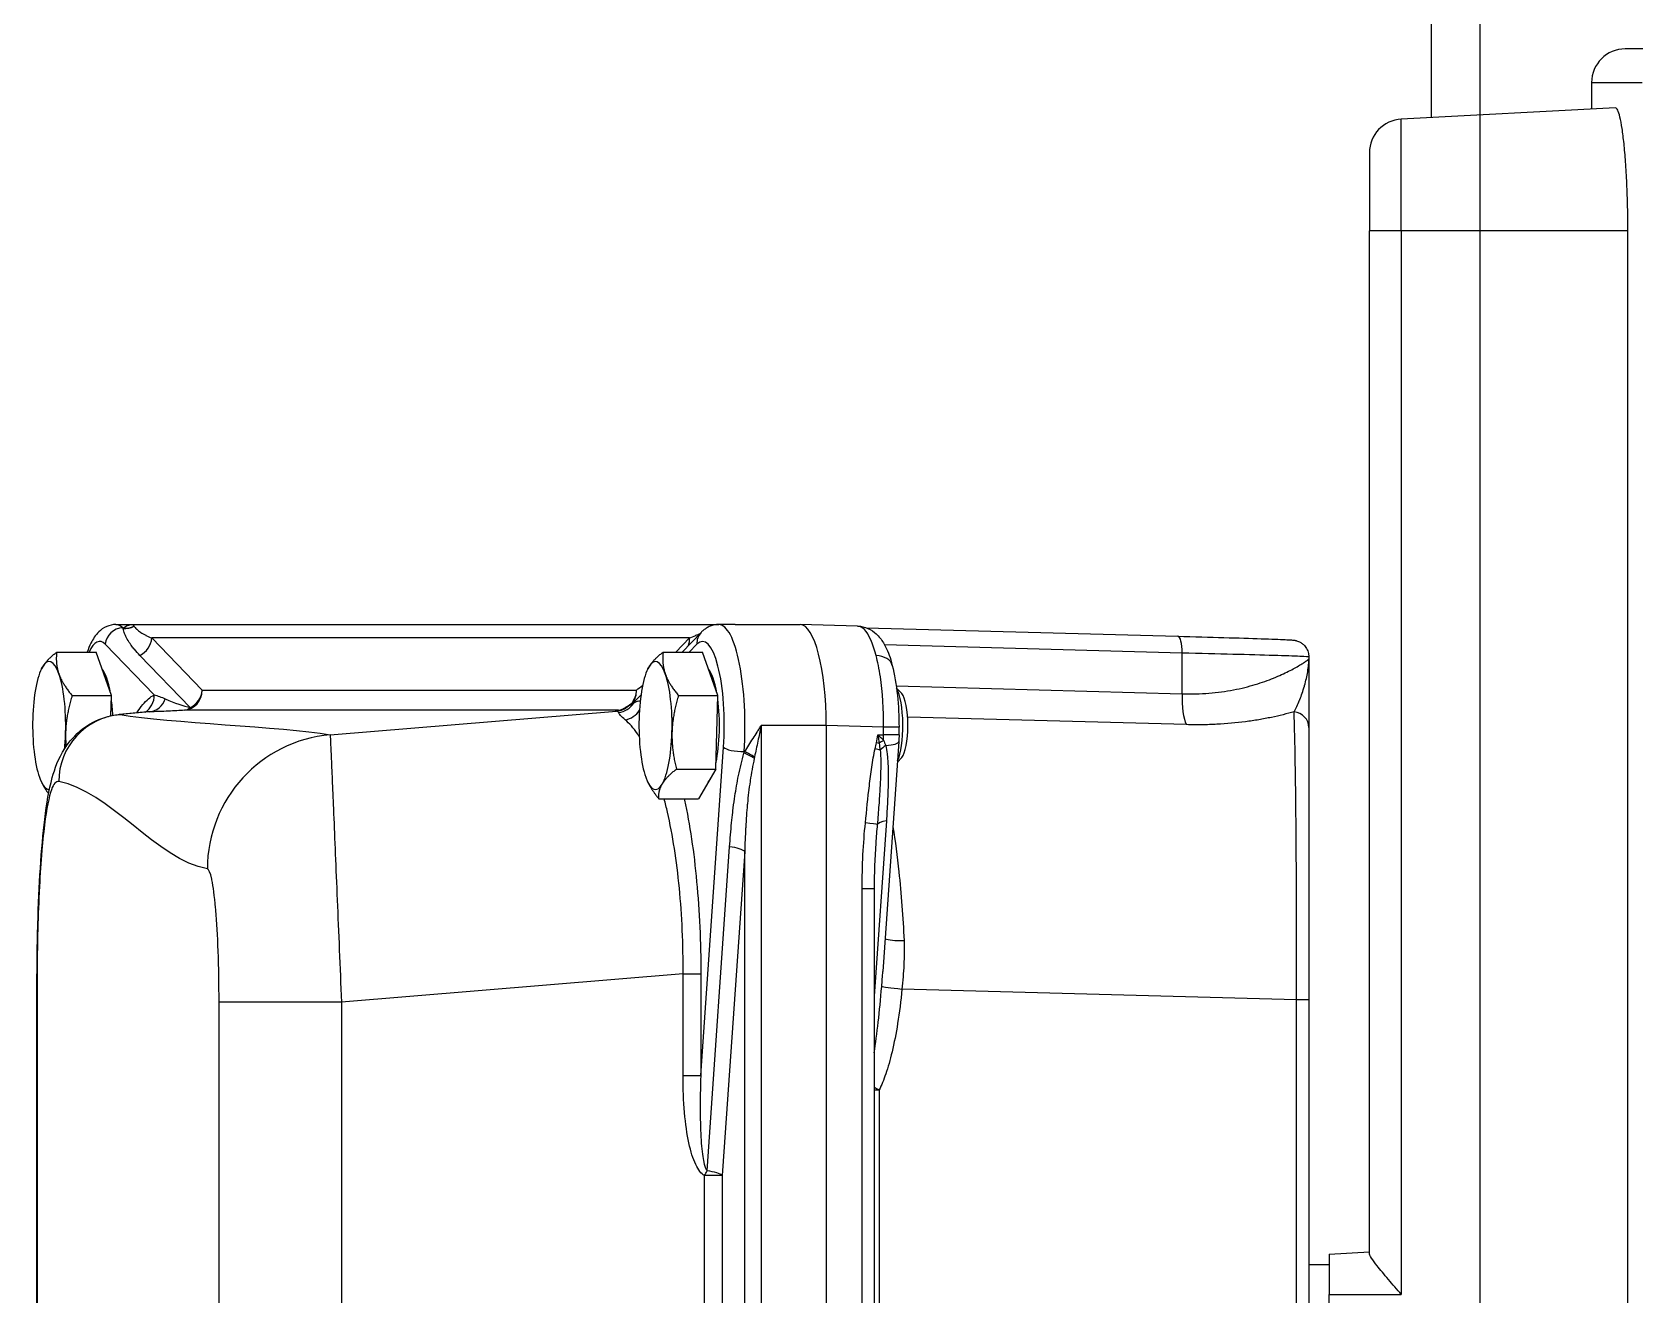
# Model space of a CAD drawing. Header units: inches. Extents: x -883 to 808, y -248 to 1051.
# Drawn here: x -285.63 to -276.26, y 917.05 to 924.44 of the extents above; entities that cross this region are included whole.
import ezdxf

# ---------------------------------------------------------------- set-up
doc = ezdxf.new("R2010")
doc.units = ezdxf.units.IN
doc.header["$MEASUREMENT"] = 0
doc.layers.get('0').update_dxf_attribs({"linetype": 'CONTINUOUS'})
doc.layers.add('EQUIPMENT - COMPRESSORS', color=41, linetype='CONTINUOUS')
doc.layers.add('STRUCTUAL', color=8, linetype='CONTINUOUS')

# ---------------------------------------------------------------- blocks, each defined once
blk = doc.blocks.new('A$Cb802d3fd')
for p, q in [((29.145, 14.3116), (29.145, 14.0184)), ((29.3418, 13.8215), (29.3418, 14.1164)), ((49.7355, 14.0336), (30.208, 14.0336)), ((30.208, 14.0336), (30.208, 12.7088)), ((29.4902, 13.9618), (29.5559, 12.7088)), ((29.3418, 13.8215), (29.4976, 13.8215)), ((29.5467, 12.8845), (13.0001, 12.8845)), ((29.5467, 12.8845), (13.0006, 12.8845)), ((29.5467, 12.8845), (13.0006, 12.8845)), ((30.208, 12.7088), (29.5559, 12.7088)), ((30.208, 12.7088), (36.4284, 12.7088)), ((30.208, 12.7088), (30.208, 12.5223)), ((36.4284, 12.2861), (36.4284, 12.7088)), ((29.7525, 12.5223), (30.208, 12.5223)), ((36.1876, 12.5223), (30.208, 12.5223)), ((36.1922, 12.2861), (36.1798, 12.5223)), ((36.1922, 12.2861), (36.4284, 12.2861)), ((36.2562, 12.2861), (36.2562, 12.1679)), ((43.5151, 12.2861), (36.4284, 12.2861)), ((32.7008, 12.1679), (32.7109, 12.1679)), ((32.7109, 12.1679), (33.1136, 12.1679)), ((33.1136, 12.1679), (34.7058, 12.1679)), ((34.7058, 12.0966), (34.6429, 9.7885)), ((34.7058, 12.1679), (45.2377, 12.1679)), ((34.7058, 12.1679), (34.7058, 12.0966)), ((45.2377, 12.0966), (34.7058, 12.0966)), ((33.0967, 11.4518), (33.0523, 9.822)), ((32.5298, 9.5792), (32.5794, 11.402)), ((32.6778, 11.4265), (32.6304, 9.6872)), ((32.9161, 11.4265), (32.6778, 11.4265)), ((32.8706, 9.7555), (32.9161, 11.4265)), ((32.9148, 9.7869), (32.8828, 9.7571)), ((33.1106, 9.7714), (33.1106, 9.6812)), ((33.1554, 9.7714), (33.1106, 9.7714)), ((33.1554, 9.7714), (33.1554, 9.6812)), ((33.1947, 9.77), (34.5397, 9.6768)), ((33.2885, 9.7869), (33.3157, 9.7617)), ((33.1106, 9.6812), (33.1015, 9.3457)), ((33.1554, 9.6812), (33.1106, 9.6812)), ((33.1555, 9.6478), (33.1554, 9.6812)), ((33.3379, 9.707), (33.3379, 9.707)), ((33.526, 9.7051), (33.526, 9.7051)), ((33.6593, 9.6974), (34.6843, 9.6264)), ((34.5397, 9.6768), (34.5397, 9.6768)), ((35.2325, 9.6264), (35.2325, 9.6555)), ((35.2325, 9.6555), (44.711, 9.6555)), ((34.0552, 9.5559), (34.0552, 9.6264)), ((34.0552, 9.6264), (45.8883, 9.6264)), ((32.5203, 9.5295), (32.5111, 9.194)), ((45.8883, 9.5559), (34.0552, 9.5559)), ((33.1015, 9.3457), (46.842, 9.3457)), ((33.1017, 9.3457), (33.1017, 8.9654)), ((33.1017, 9.3457), (46.8418, 9.3457)), ((32.5111, 9.1929), (32.5111, 9.1929)), ((32.5111, 8.8126), (32.5111, 9.1929)), ((33.1017, 8.9654), (46.8418, 8.9654)), ((32.5111, 8.8126), (32.5111, 8.7175)), ((33.2545, 8.8652), (33.2545, 8.869)), ((33.2545, 8.8652), (33.2628, 8.8646)), ((33.3379, 8.8454), (33.3379, 8.8454)), ((46.1053, 8.869), (33.8382, 8.869)), ((33.8382, 8.869), (35.7335, 8.7376)), ((32.5111, 5.2869), (32.5111, 8.7175)), ((35.1487, 8.6123), (33.229, 8.7455)), ((35.7063, 8.649), (33.811, 8.7805)), ((35.7335, 8.7376), (44.21, 8.7376)), ((35.7335, 8.7376), (35.7335, 8.6338)), ((32.9271, 8.7121), (32.6723, 8.6218)), ((33.3565, 8.7001), (32.9271, 8.7121)), ((32.9271, 8.4819), (32.9271, 8.7121)), ((33.3565, 8.7001), (33.5311, 8.5978)), ((33.3565, 8.4699), (33.3565, 8.7001)), ((44.21, 8.6338), (35.7335, 8.6338)), ((32.6723, 8.5033), (32.5579, 8.6138)), ((32.5899, 8.5459), (32.5899, 5.4015)), ((32.6723, 8.4663), (32.5899, 8.5459)), ((32.6263, 8.5895), (32.6723, 8.5451)), ((32.6723, 8.3917), (32.6723, 8.6218)), ((33.5311, 8.3677), (33.5311, 8.5978)), ((34.5541, 8.6123), (35.1487, 8.6123)), ((34.5541, 8.5086), (34.5541, 8.6123)), ((35.1487, 8.5086), (35.1487, 8.6123)), ((35.1487, 8.5086), (34.5541, 8.5086)), ((34.5541, 8.5086), (34.719, 6.5106)), ((32.7704, 8.3025), (32.7696, 8.3029)), ((32.9516, 8.2335), (32.9215, 8.2626)), ((33.433, 8.3025), (33.4366, 8.3043)), ((32.895, 5.6963), (32.895, 8.2357)), ((33.0003, 8.1641), (33.0003, 8.1641)), ((33.0127, 8.1316), (33.0127, 5.5921)), ((33.156, 6.4447), (33.0177, 8.1196)), ((34.719, 6.5106), (45.2245, 6.5106)), ((34.719, 6.5106), (34.719, 5.7949)), ((45.2245, 5.7949), (34.719, 5.7949)), ((32.5899, 5.4015), (32.895, 5.6963)), ((32.9966, 5.627), (32.6915, 5.3322)), ((32.9222, 5.4156), (32.6263, 5.1298)), ((33.0217, 5.3873), (33.0376, 5.2164)), ((33.0225, 5.3739), (33.0377, 5.2104)), ((32.5111, 5.1919), (32.5111, 5.2869)), ((32.5312, 5.2314), (32.5312, 5.2353)), ((32.5312, 5.2314), (32.5335, 5.2336)), ((32.9271, 5.166), (32.6723, 5.0758)), ((33.045, 5.1627), (32.9271, 5.166)), ((32.9271, 4.9359), (32.9271, 5.166)), ((32.6723, 4.8456), (32.6723, 5.0758)), ((32.7704, 4.7565), (32.7696, 4.7568)), ((33.433, 4.7565), (33.4366, 4.7583)), ((34.6078, 4.7306), (45.3357, 4.7306)), ((34.6078, 4.7306), (34.6078, 4.7302)), ((45.3357, 4.7302), (34.6078, 4.7302))]:
    blk.add_line(p, q)
for centre, start in [((29.3418, 14.0184), 180), ((29.7525, 12.7191), 183)]:
    blk.add_arc(centre, 0.1969, start, 270)
for centre, major_axis, ratio, start_param, end_param in [((33.1136, 12.0695), (0, 0.0984), 0.940913, 0, 1.448674), ((32.9161, 11.4829), (0.2046, -0.0056), 0.275543, 4.719894, 5.801023), ((32.6778, 11.3993), (-0.0984, 0.0027), 0.275543, 4.719894, 6.283185), ((33.1017, 9.7327), (-0.2362, 0), 0.258819, 3.644632, 5.864258), ((33.1017, 9.7735), (-0.194, 0), 0.258819, 3.412856, 6.011922), ((33.186, 9.6444), (0.0087, 0.1257), 0.25, 5.132738, 6.28278), ((34.3339, 9.8462), (0.0068, -0.1652), 0.151216, 0.327093, 1.284543), ((34.6429, 9.8341), (-0.0157, -0.1646), 0.027265, 0.090932, 1.292844), ((32.7822, 9.6102), (-0.0316, 0.122), 0.683013, 0.000214, 1.171563), ((33.1554, 9.6148), (-0.2442, -0.0005), 0.271844, 4.576532, 4.711742), ((33.2106, 9.7272), (-0.0814, 0.1439), 0.260351, 1.750711, 1.945964), ((33.2026, 9.6117), (0.0171, 0.0969), 0.051527, 1.118747, 1.287342), ((33.2605, 9.7584), (-0.0886, 0.1396), 0.433908, 1.765367, 2.033572), ((33.2371, 9.6041), (0.0244, 0.0953), 0.073348, 0.941376, 1.29208), ((33.6973, 9.8075), (-0.0114, -0.165), 0.25, 5.460373, 6.165792), ((34.224, 9.5724), (-1.083, 0.0397), 0.111652, 3.896881, 4.334473), ((35.2325, 9.7011), (0.0736, 0.1481), 0.126639, 4.247446, 4.463002), ((33.6715, 9.5467), (0.01, 0.0979), 0.030196, 0.113701, 1.284361), ((33.1019, 9.1928), (-0.5908, 0.0001), 0.258819, 4.713123, 6.283235), ((33.1017, 9.1929), (-0.5906, 0), 0.258819, 4.712389, 6.283185), ((33.2851, 8.8985), (-0.0563, -0.1038), 0.115278, 4.50302, 5.062675), ((33.2934, 8.8941), (-0.0543, -0.1049), 0.122253, 4.480465, 5.060367), ((33.9474, 8.9456), (-0.7526, 0.0202), 0.102714, 0.497606, 0.52037), ((33.1017, 8.7175), (-0.5906, 0), 0.258819, 4.45059, 6.283185), ((33.229, 8.8405), (-0.0068, -0.0982), 0.25, 0.270597, 1.841394), ((33.445, 9.2585), (-0.3204, 0.3317), 0.933013, 1.897066, 1.917595), ((33.8382, 8.7549), (0.0082, 0.1178), 0.25, 0.270597, 1.369532), ((33.1017, 8.6224), (-0.4921, 0), 0.258819, 4.45059, 6.544985), ((33.1017, 8.6326), (0.3425, 0), 0.258819, 0.882613, 2.044099), ((35.7335, 8.6235), (0.0082, 0.1178), 0.25, 0.270597, 1.369532), ((33.1017, 8.6326), (-0.3425, 0), 0.258819, 5.30428, 6.000012), ((33.1017, 8.6326), (0.3425, 0), 0.258819, 0.260483, 0.571834), ((35.7335, 8.6235), (-0.1022, 0.0591), 0.075512, 4.756048, 5.025377), ((32.6263, 8.6845), (-0.0684, -0.0708), 0.933013, 0, 0.802729), ((32.5899, 8.4318), (0.0821, 0.085), 0.933013, 0.402307, 0.802729), ((33.1017, 8.3474), (0.374, 0), 0.258819, 1.463356, 2.510554), ((33.1017, 8.3474), (0.374, 0), 0.258819, 0.416159, 1.463356), ((33.1017, 8.3474), (-0.374, 0), 0.258819, 5.652146, 6.699344), ((33.1017, 8.3474), (0.374, 0), 0.258819, 5.652146, 6.699344), ((33.1017, 8.3474), (-0.374, 0), 0.258819, 0.416159, 1.463356), ((32.9553, 8.1576), (-0.0873, 0.0795), 0.940161, 4.016777, 4.905238), ((33.1017, 8.3474), (-0.374, 0), 0.258819, 1.463356, 2.510554), ((32.895, 8.1216), (0.0939, 0.0716), 0.947622, 0.261196, 0.944736), ((32.895, 8.1216), (-0.1181, 0), 0.965926, 3.993595, 4.712389), ((33.02, 8.3043), (-0.0684, -0.0708), 0.933013, 0, 0.000099), ((33.02, 8.3043), (-0.0684, -0.0708), 0.933013, 0.000099, 0.238504), ((32.9082, 8.1198), (-0.0412, 0.1107), 0.994134, 4.448901, 5.37886), ((32.895, 8.1216), (-0.1181, 0), 0.965926, 3.892522, 3.892537), ((32.9001, 8.1096), (0.1168, -0.0178), 0.995368, 0.236838, 0.896101), ((32.895, 8.1216), (0.1181, 0), 0.965926, 0.087266, 0.100181), ((32.895, 8.1216), (0.1172, 0.0144), 0.85886, 6.239131, 6.251557), ((33.9404, 6.5109), (-0.776, 0.1333), 0.996006, 0.255419, 1.740265), ((32.895, 5.5822), (0.1181, 0), 0.965926, 0.087266, 1.570796), ((32.895, 5.5822), (0.0821, -0.085), 0.933013, 1.239929, 2.338864), ((32.8864, 5.4761), (-0.1058, -0.2212), 0.211481, 1.692491, 2.417905), ((32.895, 5.5822), (0.1179, 0.0074), 0.690261, 0.031181, 0.489686), ((32.904, 5.3774), (0.1181, 0.003), 0.93361, 0.063, 1.186791), ((32.5899, 5.2874), (0.0821, -0.085), 0.933013, 1.239929, 2.338864), ((32.9222, 5.3015), (0.1035, 0.0569), 0.956314, 0.038376, 1.087212), ((32.5918, 5.5069), (-0.0763, -0.2102), 0.124783, 0.163654, 0.186419), ((32.4172, 5.2432), (-0.0738, -0.0922), 0.954064, 2.154482, 2.714137), ((32.4194, 5.2415), (-0.0682, -0.0964), 0.957253, 2.097843, 2.677745), ((33.1017, 5.1919), (-0.5906, 0), 0.258819, 6.021386, 6.283185), ((32.5823, 5.6873), (-0.0319, -0.4601), 0.25, 6.111985, 6.132514), ((32.6263, 5.2248), (-0.0684, 0.0708), 0.933013, 0.768068, 2.338864), ((33.1017, 5.0866), (-0.3425, 0), 0.258819, 5.30428, 6.000012), ((33.1017, 5.0866), (0.3425, 0), 0.258819, 1.743686, 2.044099), ((33.4298, 5.2495), (-0.388, 0.0667), 0.996006, 0.255419, 1.740265), ((33.1017, 5.0968), (-0.4921, 0), 0.258819, 6.021386, 6.793661), ((33.1017, 4.8014), (0.374, 0), 0.258819, 1.463356, 2.510554), ((33.1017, 4.8014), (0.374, 0), 0.258819, 1.197157, 1.463356), ((33.1017, 4.8014), (-0.374, 0), 0.258819, 5.652146, 6.699344), ((33.1017, 4.8014), (0.374, 0), 0.258819, 5.652146, 6.303518), ((33.1017, 4.8014), (-0.374, 0), 0.258819, 0.416159, 1.463356), ((33.1017, 4.8014), (-0.374, 0), 0.258819, 1.463356, 2.510554)]:
    blk.add_ellipse(centre, major_axis=major_axis, ratio=ratio, start_param=start_param, end_param=end_param)
for points, knots in [([(30.208, 14.0336), (30.1627, 14.0336), (30.1159, 14.0331), (30.0228, 14.0311), (29.9766, 14.0296), (29.888, 14.0256), (29.8455, 14.0231), (29.767, 14.0175), (29.731, 14.0143), (29.6673, 14.0077), (29.6374, 14.0039), (29.5847, 13.996), (29.562, 13.9918), (29.5256, 13.9831), (29.5119, 13.9787), (29.4941, 13.9701), (29.49, 13.9658), (29.4902, 13.9618)], [0, 0, 0, 0, 0.344964, 0.344964, 0.689929, 0.689929, 1.034893, 1.034893, 1.379857, 1.379857, 1.725622, 1.725622, 2.071387, 2.071387, 2.417152, 2.417152, 2.762917, 2.762917, 2.762917, 2.762917]), ([(36.4284, 12.7088), (36.4004, 12.6845), (36.3701, 12.6581), (36.312, 12.6086), (36.2843, 12.5854), (36.245, 12.5547), (36.2291, 12.5429), (36.2035, 12.5268), (36.1937, 12.5223), (36.1876, 12.5223)], [-3.5006069, -3.5006069, -3.5006069, -3.5006069, -3.2174492, -3.2174492, -2.9342915, -2.9342915, -2.7422332, -2.7422332, -2.5566132, -2.5566132, -2.5566132, -2.5566132]), ([(32.5794, 11.402), (32.582, 11.4974), (32.5846, 11.5896), (32.5896, 11.7543), (32.5919, 11.8287), (32.5961, 11.9494), (32.5979, 11.997), (32.6001, 12.0447), (32.6007, 12.0567), (32.6017, 12.0705), (32.6019, 12.074), (32.6028, 12.0812), (32.6031, 12.0829), (32.6037, 12.0867), (32.604, 12.0883), (32.6049, 12.092), (32.6053, 12.094), (32.607, 12.0998), (32.6084, 12.1039), (32.6119, 12.1122), (32.6141, 12.1164), (32.62, 12.1262), (32.6241, 12.1316), (32.6353, 12.1436), (32.643, 12.1498), (32.6604, 12.1599), (32.6705, 12.1638), (32.6874, 12.1672), (32.6941, 12.1679), (32.7008, 12.1679)], [0.000006, 0.000006, 0.000006, 0.000006, 0.756738, 0.756738, 1.52305, 1.52305, 2.290279, 2.290279, 2.675594, 2.675594, 2.873852, 2.873852, 2.926243, 2.926243, 2.955809, 2.955809, 2.981103, 2.981103, 3.0191, 3.0191, 3.056742, 3.056742, 3.108865, 3.108865, 3.182726, 3.182726, 3.263307, 3.263307, 3.314207, 3.314207, 3.314207, 3.314207]), ([(32.7008, 12.1679), (32.7001, 12.1679), (32.699, 12.15), (32.6976, 12.115), (32.6961, 12.0801), (32.6943, 12.0281), (32.6923, 11.9618), (32.6902, 11.8955), (32.6879, 11.8149), (32.6855, 11.7241), (32.683, 11.6333), (32.6804, 11.5324), (32.6778, 11.4265)], [0.261799, 0.261799, 0.261799, 0.261799, 0.584685, 0.584685, 0.584685, 0.907571, 0.907571, 0.907571, 1.230457, 1.230457, 1.230457, 1.553343, 1.553343, 1.553343, 1.553343]), ([(32.9161, 11.4265), (32.917, 11.4536), (32.9171, 11.4804), (32.9159, 11.533), (32.9146, 11.5587), (32.9087, 11.6339), (32.902, 11.6817), (32.8889, 11.7499), (32.884, 11.7722), (32.8735, 11.8147), (32.8678, 11.8351), (32.8501, 11.8938), (32.8372, 11.9296), (32.8174, 11.9786), (32.8107, 11.9942), (32.7975, 12.0234), (32.791, 12.0371), (32.772, 12.0751), (32.76, 12.0966), (32.7442, 12.123), (32.7392, 12.1308), (32.7304, 12.1442), (32.7266, 12.1498), (32.7166, 12.1633), (32.7123, 12.1679), (32.7109, 12.1679)], [0, 0, 0, 0, 0.0021499, 0.0021499, 0.0042998, 0.0042998, 0.0085996, 0.0085996, 0.0107495, 0.0107495, 0.01289941, 0.01289941, 0.01719921, 0.01719921, 0.01934911, 0.01934911, 0.02149901, 0.02149901, 0.02579881, 0.02579881, 0.02794871, 0.02794871, 0.03009861, 0.03009861, 0.03439841, 0.03439841, 0.03439841, 0.03439841]), ([(33.0217, 12.0815), (33.0027, 12.0926), (32.9794, 12.1035), (32.9544, 12.1135), (32.953, 12.1141), (32.9516, 12.1146), (32.9502, 12.1152), (32.9252, 12.1251), (32.8987, 12.1341), (32.8723, 12.1417), (32.8706, 12.1422), (32.8689, 12.1427), (32.8673, 12.1432), (32.8401, 12.1508), (32.813, 12.157), (32.7873, 12.1612), (32.7864, 12.1613), (32.7856, 12.1614), (32.7847, 12.1616), (32.7719, 12.1636), (32.7594, 12.1652), (32.7474, 12.1662), (32.747, 12.1663), (32.7466, 12.1663), (32.7463, 12.1663), (32.7339, 12.1674), (32.7221, 12.1679), (32.7109, 12.1679)], [0, 0, 0, 0, 0.00460928, 0.00460928, 0.00460928, 0.00486793, 0.00486793, 0.00486793, 0.00944495, 0.00944495, 0.00944495, 0.00973586, 0.00973586, 0.00973586, 0.01444362, 0.01444362, 0.01444362, 0.01460379, 0.01460379, 0.01460379, 0.01696198, 0.01696198, 0.01696198, 0.01703776, 0.01703776, 0.01703776, 0.01947173, 0.01947173, 0.01947173, 0.01947173]), ([(34.7058, 12.0966), (34.6148, 12.0968), (34.5238, 12.0968), (34.4339, 12.0967), (34.344, 12.0966), (34.2551, 12.0964), (34.1684, 12.0961), (34.0817, 12.0959), (33.997, 12.0955), (33.9154, 12.095), (33.8338, 12.0945), (33.7553, 12.0939), (33.6806, 12.0932), (33.606, 12.0926), (33.5354, 12.0918), (33.4694, 12.091), (33.4035, 12.0901), (33.3423, 12.0892), (33.2865, 12.0882), (33.2308, 12.0872), (33.1805, 12.0862), (33.1362, 12.085), (33.0918, 12.0839), (33.0535, 12.0827), (33.0217, 12.0815)], [3.050569, 3.050569, 3.050569, 3.050569, 3.201329, 3.201329, 3.201329, 3.35209, 3.35209, 3.35209, 3.50285, 3.50285, 3.50285, 3.65361, 3.65361, 3.65361, 3.80437, 3.80437, 3.80437, 3.955131, 3.955131, 3.955131, 4.105891, 4.105891, 4.105891, 4.256651, 4.256651, 4.256651, 4.256651]), ([(33.0217, 12.0815), (33.0331, 12.0406), (33.0441, 11.9963), (33.0589, 11.9251), (33.0636, 11.9005), (33.0722, 11.8497), (33.0761, 11.8235), (33.0866, 11.7436), (33.0917, 11.6881), (33.0961, 11.6018), (33.0971, 11.5725), (33.0978, 11.5128), (33.0975, 11.4824), (33.0967, 11.4518)], [0.00364528, 0.00364528, 0.00364528, 0.00364528, 0.00849869, 0.00849869, 0.01092539, 0.01092539, 0.01335209, 0.01335209, 0.0182055, 0.0182055, 0.0206322, 0.0206322, 0.0230589, 0.0230589, 0.0230589, 0.0230589]), ([(32.7506, 9.7322), (32.8022, 9.7455), (32.8623, 9.7556), (32.9847, 9.7682), (33.0481, 9.7714), (33.1106, 9.7714)], [0, 0, 0, 0, 0.5181262, 0.5181262, 0.9943492, 0.9943492, 0.9943492, 0.9943492]), ([(33.6933, 9.7355), (33.7776, 9.749), (33.8661, 9.7608), (33.9577, 9.7706), (34.0868, 9.7845), (34.222, 9.7946), (34.3598, 9.8005)], [3.5720879, 3.5720879, 3.5720879, 3.5720879, 3.7360231, 3.7360231, 3.7360231, 3.9670018, 3.9670018, 3.9670018, 3.9670018]), ([(34.3598, 9.8005), (34.4069, 9.8025), (34.454, 9.8019), (34.5012, 9.7996), (34.5483, 9.7973), (34.5956, 9.7933), (34.6429, 9.7885)], [0, 0, 0, 0, 0.003614547, 0.003614547, 0.003614547, 0.007230305, 0.007230305, 0.007230305, 0.007230305]), ([(34.6429, 9.7885), (34.712, 9.7819), (34.7796, 9.7734), (34.8434, 9.7633), (34.9026, 9.7538), (34.9585, 9.7429), (35.0096, 9.7307), (35.0572, 9.7194), (35.1005, 9.707), (35.1388, 9.6938), (35.1745, 9.6816), (35.2059, 9.6687), (35.2325, 9.6555)], [5.0949435, 5.0949435, 5.0949435, 5.0949435, 5.2977471, 5.2977471, 5.2977471, 5.485863, 5.485863, 5.485863, 5.6607536, 5.6607536, 5.6607536, 5.8238676, 5.8238676, 5.8238676, 5.8238676]), ([(32.5203, 9.5295), (32.5209, 9.5504), (32.5259, 9.5713), (32.5421, 9.6082), (32.5535, 9.6246), (32.5817, 9.6552), (32.5991, 9.6685), (32.6478, 9.6981), (32.681, 9.7115), (32.7288, 9.7263), (32.7396, 9.7293), (32.7506, 9.7322)], [0.000042, 0.000042, 0.000042, 0.000042, 0.197874, 0.197874, 0.398376, 0.398376, 0.646331, 0.646331, 1.046901, 1.046901, 1.158144, 1.158144, 1.158144, 1.158144]), ([(33.1106, 9.6812), (33.0109, 9.6817), (32.906, 9.6752), (32.8165, 9.6621), (32.7709, 9.6554), (32.7292, 9.6471), (32.6932, 9.6377)], [5.4981298, 5.4981298, 5.4981298, 5.4981298, 6.0178988, 6.0178988, 6.0178988, 6.2831853, 6.2831853, 6.2831853, 6.2831853]), ([(33.2182, 9.6937), (33.2344, 9.6974), (33.2508, 9.6999), (33.2673, 9.7018), (33.2688, 9.702), (33.2703, 9.7022), (33.2718, 9.7024), (33.2879, 9.7041), (33.3041, 9.7054), (33.3203, 9.7062), (33.3223, 9.7063), (33.3243, 9.7064), (33.3263, 9.7065), (33.361, 9.7082), (33.3958, 9.7084), (33.4308, 9.7079), (33.4327, 9.7079), (33.4346, 9.7079), (33.4365, 9.7078), (33.4724, 9.7073), (33.5084, 9.706), (33.5445, 9.7042), (33.5456, 9.7042), (33.5466, 9.7041), (33.5476, 9.7041), (33.5848, 9.7023), (33.622, 9.7), (33.6593, 9.6974)], [0, 0, 0, 0, 0.00135106, 0.00135106, 0.00135106, 0.00147272, 0.00147272, 0.00147272, 0.00278427, 0.00278427, 0.00278427, 0.00294544, 0.00294544, 0.00294544, 0.00574005, 0.00574005, 0.00574005, 0.00589088, 0.00589088, 0.00589088, 0.00875367, 0.00875367, 0.00875367, 0.00883631, 0.00883631, 0.00883631, 0.01178175, 0.01178175, 0.01178175, 0.01178175]), ([(33.2459, 9.6616), (33.2617, 9.663), (33.2776, 9.6637), (33.2934, 9.6641), (33.2956, 9.6641), (33.2978, 9.6642), (33.3, 9.6642), (33.3151, 9.6645), (33.3302, 9.6645), (33.3453, 9.6643), (33.3483, 9.6643), (33.3513, 9.6643), (33.3543, 9.6642), (33.3724, 9.6639), (33.3905, 9.6634), (33.4086, 9.6627), (33.4239, 9.6621), (33.4391, 9.6614), (33.4544, 9.6606), (33.4573, 9.6604), (33.4602, 9.6603), (33.4631, 9.6601), (33.4977, 9.6583), (33.5325, 9.656), (33.5671, 9.6534), (33.6052, 9.6506), (33.6431, 9.6475), (33.6811, 9.644)], [0, 0, 0, 0, 0.00122377, 0.00122377, 0.00122377, 0.00139321, 0.00139321, 0.00139321, 0.00255713, 0.00255713, 0.00255713, 0.00278643, 0.00278643, 0.00278643, 0.00417964, 0.00417964, 0.00417964, 0.00535008, 0.00535008, 0.00535008, 0.00557286, 0.00557286, 0.00557286, 0.00822923, 0.00822923, 0.00822923, 0.01114571, 0.01114571, 0.01114571, 0.01114571]), ([(32.6932, 9.6377), (32.6227, 9.6195), (32.5677, 9.5952), (32.5407, 9.569), (32.5274, 9.556), (32.5207, 9.5426), (32.5203, 9.5295)], [0, 0, 0, 0, 0.519769, 0.519769, 0.519769, 0.7778101, 0.7778101, 0.7778101, 0.7778101]), ([(33.2026, 9.6396), (33.1871, 9.6423), (33.1717, 9.645), (33.1562, 9.6477), (33.156, 9.6477), (33.1558, 9.6478), (33.1555, 9.6478)], [0, 0, 0, 0, 0.001197321, 0.001197321, 0.001197321, 0.001215046, 0.001215046, 0.001215046, 0.001215046]), ([(33.6715, 9.5747), (33.5988, 9.5821), (33.5261, 9.5895), (33.4173, 9.6023), (33.3811, 9.6068), (33.3269, 9.6147), (33.3088, 9.6176), (33.2729, 9.624), (33.2549, 9.6275), (33.2371, 9.632)], [0, 0, 0, 0, 0.00556864, 0.00556864, 0.00835296, 0.00835296, 0.00974511, 0.00974511, 0.01113727, 0.01113727, 0.01113727, 0.01113727]), ([(34.0552, 9.5559), (33.989, 9.5559), (33.9223, 9.5575), (33.8571, 9.5607), (33.7933, 9.5639), (33.7309, 9.5686), (33.6715, 9.5747)], [1.5978993, 1.5978993, 1.5978993, 1.5978993, 1.7939901, 1.7939901, 1.7939901, 1.9858898, 1.9858898, 1.9858898, 1.9858898]), ([(33.2545, 8.869), (33.2291, 8.8852), (33.2037, 8.9015), (33.1783, 8.9176), (33.1656, 8.9256), (33.1529, 8.9337), (33.1401, 8.9417), (33.1337, 8.9457), (33.1273, 8.9496), (33.1209, 8.9536), (33.1145, 8.9576), (33.108, 8.9615), (33.1017, 8.9654)], [0, 0, 0, 0, 0.002292298, 0.002292298, 0.002292298, 0.003441797, 0.003441797, 0.003441797, 0.004017155, 0.004017155, 0.004017155, 0.004592598, 0.004592598, 0.004592598, 0.004592598]), ([(33.1017, 8.9654), (33.1093, 8.9639), (33.1171, 8.9623), (33.1248, 8.9607), (33.1324, 8.9591), (33.1401, 8.9575), (33.1478, 8.9559), (33.1631, 8.9527), (33.1784, 8.9494), (33.1937, 8.9462), (33.2242, 8.9397), (33.2546, 8.9331), (33.2851, 8.9264)], [-0.000027008, -0.000027008, -0.000027008, -0.000027008, 0.000569376, 0.000569376, 0.000569376, 0.001165878, 0.001165878, 0.001165878, 0.002358745, 0.002358745, 0.002358745, 0.004740494, 0.004740494, 0.004740494, 0.004740494]), ([(33.2934, 8.9247), (33.3369, 8.9157), (33.3803, 8.9077), (33.424, 8.9012), (33.4255, 8.9009), (33.427, 8.9007), (33.4286, 8.9005), (33.4718, 8.8941), (33.5152, 8.889), (33.5587, 8.8849), (33.5607, 8.8847), (33.5626, 8.8845), (33.5645, 8.8843), (33.5856, 8.8824), (33.6068, 8.8806), (33.6279, 8.8791), (33.6511, 8.8774), (33.6743, 8.876), (33.6975, 8.8747), (33.6988, 8.8746), (33.7, 8.8746), (33.7012, 8.8745), (33.7468, 8.872), (33.7925, 8.8703), (33.8382, 8.869)], [0, 0, 0, 0, 0.00337924, 0.00337924, 0.00337924, 0.00349699, 0.00349699, 0.00349699, 0.00684558, 0.00684558, 0.00684558, 0.00699399, 0.00699399, 0.00699399, 0.00861475, 0.00861475, 0.00861475, 0.01039697, 0.01039697, 0.01039697, 0.01049098, 0.01049098, 0.01049098, 0.01398798, 0.01398798, 0.01398798, 0.01398798]), ([(33.4096, 8.8297), (33.4045, 8.8308), (33.3994, 8.8318), (33.3942, 8.8329), (33.3504, 8.842), (33.3067, 8.8526), (33.2628, 8.8646)], [0.010627842, 0.010627842, 0.010627842, 0.010627842, 0.011039427, 0.011039427, 0.011039427, 0.014563854, 0.014563854, 0.014563854, 0.014563854]), ([(33.811, 8.7805), (33.7639, 8.7837), (33.7169, 8.7876), (33.67, 8.7923), (33.6498, 8.7943), (33.6296, 8.7965), (33.6094, 8.7988), (33.6063, 8.7992), (33.6031, 8.7996), (33.6, 8.8), (33.5767, 8.8027), (33.5535, 8.8058), (33.5303, 8.8091), (33.4899, 8.815), (33.4497, 8.8217), (33.4096, 8.8297)], [0, 0, 0, 0, 0.00371265, 0.00371265, 0.00371265, 0.00531392, 0.00531392, 0.00531392, 0.0055639, 0.0055639, 0.0055639, 0.00740813, 0.00740813, 0.00740813, 0.01062784, 0.01062784, 0.01062784, 0.01062784]), ([(32.5111, 8.7175), (32.5111, 8.7087), (32.512, 8.6998), (32.5155, 8.6828), (32.518, 8.6747), (32.5241, 8.6596), (32.5277, 8.6526), (32.5356, 8.6398), (32.5398, 8.6339), (32.5486, 8.6232), (32.5532, 8.6183), (32.5579, 8.6138)], [6.2831853, 6.2831853, 6.2831853, 6.2831853, 6.3355452, 6.3355452, 6.3879051, 6.3879051, 6.4402649, 6.4402649, 6.4926248, 6.4926248, 6.5449847, 6.5449847, 6.5449847, 6.5449847]), ([(35.1487, 8.6123), (35.2226, 8.6096), (35.2926, 8.6084), (35.3564, 8.6087), (35.4201, 8.6089), (35.4775, 8.6107), (35.5264, 8.6139), (35.5753, 8.6171), (35.6157, 8.6218), (35.646, 8.6277), (35.6764, 8.6336), (35.6967, 8.6408), (35.7063, 8.649)], [5.072745, 5.072745, 5.072745, 5.072745, 5.347479, 5.347479, 5.347479, 5.622213, 5.622213, 5.622213, 5.896946, 5.896946, 5.896946, 6.17168, 6.17168, 6.17168, 6.17168]), ([(35.7335, 8.6338), (35.7227, 8.615), (35.7007, 8.5976), (35.6685, 8.5822), (35.6362, 8.5668), (35.5936, 8.5533), (35.5424, 8.5423), (35.4911, 8.5314), (35.4311, 8.5229), (35.3647, 8.5172), (35.2982, 8.5115), (35.2254, 8.5086), (35.1487, 8.5086)], [0.111506, 0.111506, 0.111506, 0.111506, 0.386239, 0.386239, 0.386239, 0.660973, 0.660973, 0.660973, 0.935706, 0.935706, 0.935706, 1.21044, 1.21044, 1.21044, 1.21044]), ([(32.5899, 8.5459), (32.585, 8.5577), (32.5798, 8.57), (32.5744, 8.5828), (32.5743, 8.5831), (32.5741, 8.5834), (32.574, 8.5838), (32.5706, 8.5917), (32.5672, 8.5998), (32.5636, 8.6083)], [0, 0, 0, 0, 0.003498238, 0.003498238, 0.003498238, 0.003583835, 0.003583835, 0.003583835, 0.005732307, 0.005732307, 0.005732307, 0.005732307]), ([(33.5311, 8.5161), (33.5333, 8.5166), (33.5355, 8.5171), (33.5378, 8.5176), (33.6093, 8.5328), (33.6855, 8.5464), (33.7654, 8.5582), (33.8453, 8.57), (33.929, 8.58), (34.0151, 8.588), (34.1013, 8.596), (34.1901, 8.6021), (34.2803, 8.6062), (34.3706, 8.6103), (34.4622, 8.6123), (34.5541, 8.6123)], [2.7089546, 2.7089546, 2.7089546, 2.7089546, 2.7140411, 2.7140411, 2.7140411, 2.8762855, 2.8762855, 2.8762855, 3.0385299, 3.0385299, 3.0385299, 3.2007744, 3.2007744, 3.2007744, 3.3630188, 3.3630188, 3.3630188, 3.3630188]), ([(34.5541, 8.5086), (34.4686, 8.5091), (34.3833, 8.5075), (34.2994, 8.5039), (34.2154, 8.5002), (34.1328, 8.4945), (34.0527, 8.4868), (33.9725, 8.479), (33.8948, 8.4693), (33.8205, 8.4577), (33.7462, 8.4461), (33.6754, 8.4327), (33.6089, 8.4175), (33.5822, 8.4114), (33.5563, 8.405), (33.5311, 8.3984)], [2.9201665, 2.9201665, 2.9201665, 2.9201665, 3.0824109, 3.0824109, 3.0824109, 3.2446554, 3.2446554, 3.2446554, 3.4068998, 3.4068998, 3.4068998, 3.5691442, 3.5691442, 3.5691442, 3.6342639, 3.6342639, 3.6342639, 3.6342639]), ([(32.9692, 8.2204), (32.9654, 8.2269), (32.9624, 8.2342), (32.9588, 8.2474), (32.9577, 8.2526), (32.9569, 8.2582)], [0, 0, 0, 0, 0.003252342, 0.003252342, 0.005096717, 0.005096717, 0.005096717, 0.005096717]), ([(33.1654, 8.252), (33.16, 8.2486), (33.1548, 8.2451), (33.1497, 8.2416), (33.1162, 8.2184), (33.089, 8.1944), (33.0686, 8.1697)], [4.0313351, 4.0313351, 4.0313351, 4.0313351, 4.0558775, 4.0558775, 4.0558775, 4.218122, 4.218122, 4.218122, 4.218122]), ([(32.9996, 8.1652), (32.9906, 8.1809), (32.9815, 8.1951), (32.9688, 8.2131), (32.9646, 8.2186), (32.96, 8.2243), (32.9591, 8.2254), (32.9575, 8.2272), (32.9569, 8.2279), (32.9545, 8.2306), (32.9529, 8.2323), (32.9516, 8.2335)], [0.0073942, 0.0073942, 0.0073942, 0.0073942, 0.3075436, 0.3075436, 0.4638432, 0.4638432, 0.5032806, 0.5032806, 0.5329184, 0.5329184, 0.6220348, 0.6220348, 0.6220348, 0.6220348]), ([(32.9869, 8.1892), (32.9836, 8.1953), (32.9806, 8.201), (32.9777, 8.2062), (32.9747, 8.2115), (32.9719, 8.2164), (32.9692, 8.2204)], [0, 0, 0, 0, 0.001794701, 0.001794701, 0.001794701, 0.003653309, 0.003653309, 0.003653309, 0.003653309]), ([(33.0003, 8.1641), (32.9997, 8.1651), (32.9991, 8.1662), (32.9985, 8.1673), (32.9982, 8.1678), (32.998, 8.1683), (32.9977, 8.1688), (32.9961, 8.1717), (32.9945, 8.1747), (32.9929, 8.1778), (32.9909, 8.1816), (32.9889, 8.1854), (32.9869, 8.1892)], [0.00152592, 0.00152592, 0.00152592, 0.00152592, 0.001891404, 0.001891404, 0.001891404, 0.002049673, 0.002049673, 0.002049673, 0.002975654, 0.002975654, 0.002975654, 0.004099345, 0.004099345, 0.004099345, 0.004099345]), ([(33.0129, 8.1312), (33.0129, 8.1312), (33.0128, 8.1315), (33.0126, 8.1328), (33.0124, 8.1337), (33.0119, 8.1359), (33.0115, 8.1373), (33.0104, 8.1413), (33.0094, 8.1443), (33.0069, 8.1509), (33.0053, 8.1545), (33.0025, 8.1601), (33.0015, 8.1621), (33.0003, 8.1641)], [0.0631756, 0.0631756, 0.0631756, 0.0631756, 0.0912811, 0.0912811, 0.1159627, 0.1159627, 0.1393351, 0.1393351, 0.1732145, 0.1732145, 0.2077441, 0.2077441, 0.2262109, 0.2262109, 0.2262109, 0.2262109]), ([(33.0686, 8.1697), (33.0588, 8.1578), (33.0501, 8.1491), (33.0428, 8.1428), (33.0355, 8.1364), (33.0295, 8.1325), (33.0251, 8.1305)], [0, 0, 0, 0, 0.003291118, 0.003291118, 0.003291118, 0.006582236, 0.006582236, 0.006582236, 0.006582236]), ([(33.0177, 8.1196), (33.0175, 8.1181), (33.0173, 8.1168), (33.0168, 8.115), (33.0165, 8.1144), (33.0158, 8.1146), (33.0154, 8.1154), (33.0146, 8.1189), (33.0143, 8.1204), (33.0135, 8.1249), (33.0132, 8.1277), (33.0127, 8.1316)], [0, 0, 0, 0, 0.001154931, 0.001154931, 0.002309862, 0.002309862, 0.003464794, 0.003464794, 0.004042259, 0.004042259, 0.004619725, 0.004619725, 0.004619725, 0.004619725]), ([(33.0251, 8.1305), (33.0229, 8.1295), (33.0212, 8.1279), (33.02, 8.126), (33.0188, 8.1241), (33.018, 8.1219), (33.0177, 8.1196)], [0, 0, 0, 0, 0.001668978, 0.001668978, 0.001668978, 0.003339228, 0.003339228, 0.003339228, 0.003339228]), ([(33.156, 6.4447), (33.1585, 6.4449), (33.1729, 6.4456), (33.2213, 6.4477), (33.2553, 6.4492), (33.3384, 6.4529), (33.3874, 6.455), (33.4691, 6.4586), (33.4976, 6.4599), (33.542, 6.4618), (33.5571, 6.4624), (33.58, 6.4634), (33.5916, 6.4639), (33.6052, 6.4645), (33.6121, 6.4648), (33.6158, 6.4649), (33.6175, 6.465), (33.6185, 6.465), (33.6187, 6.4651), (33.6907, 6.4681), (33.7695, 6.4714), (33.9382, 6.4783), (34.0282, 6.482), (34.2162, 6.4898), (34.3141, 6.4939), (34.5143, 6.5022), (34.6165, 6.5064), (34.719, 6.5106)], [0, 0, 0, 0, 0.125, 0.125, 0.25, 0.25, 0.375, 0.375, 0.4375, 0.4375, 0.46875, 0.46875, 0.484375, 0.492187, 0.496094, 0.498047, 0.499512, 0.499512, 0.5, 0.5, 0.625, 0.625, 0.75, 0.75, 0.875, 0.875, 1, 1, 1, 1]), ([(34.719, 5.7949), (34.6155, 5.7949), (34.5162, 5.7931), (34.421, 5.7896), (34.3316, 5.7864), (34.2522, 5.7818), (34.1825, 5.7759), (34.1779, 5.7755), (34.1733, 5.7751), (34.1687, 5.7747), (34.0987, 5.7685), (34.044, 5.7614), (34.0047, 5.7533), (34.0035, 5.753), (34.0022, 5.7528), (34.001, 5.7525), (33.9621, 5.7442), (33.9419, 5.7356), (33.9404, 5.7266)], [0, 0, 0, 0, 0.25, 0.25, 0.25, 0.484375, 0.484375, 0.484375, 0.5, 0.5, 0.5, 0.742188, 0.742188, 0.742188, 0.75, 0.75, 0.75, 1, 1, 1, 1]), ([(33.0127, 5.5921), (33.0136, 5.5781), (33.0144, 5.5634), (33.0152, 5.5484), (33.0161, 5.5321), (33.017, 5.5153), (33.0177, 5.4985), (33.0185, 5.4802), (33.0193, 5.4619), (33.0199, 5.444), (33.0207, 5.4244), (33.0212, 5.4054), (33.0217, 5.3873)], [0.3815334, 0.3815334, 0.3815334, 0.3815334, 0.541771, 0.541771, 0.541771, 0.7148864, 0.7148864, 0.7148864, 0.9026728, 0.9026728, 0.9026728, 1.1069468, 1.1069468, 1.1069468, 1.1069468]), ([(32.5217, 5.2985), (32.5263, 5.302), (32.5321, 5.3068), (32.5381, 5.3131), (32.5383, 5.3133), (32.5385, 5.3135), (32.5387, 5.3137), (32.5446, 5.32), (32.5506, 5.3277), (32.5564, 5.3364), (32.5567, 5.3368), (32.5569, 5.3372), (32.5572, 5.3375), (32.56, 5.3418), (32.5627, 5.3462), (32.5654, 5.3508), (32.5683, 5.3559), (32.5712, 5.3612), (32.5739, 5.3667), (32.5741, 5.367), (32.5742, 5.3673), (32.5744, 5.3675), (32.5798, 5.3783), (32.585, 5.3897), (32.5899, 5.4015)], [0, 0, 0, 0, 0.00337924, 0.00337924, 0.00337924, 0.00349699, 0.00349699, 0.00349699, 0.00684558, 0.00684558, 0.00684558, 0.00699399, 0.00699399, 0.00699399, 0.00861475, 0.00861475, 0.00861475, 0.01039697, 0.01039697, 0.01039697, 0.01049098, 0.01049098, 0.01049098, 0.01398798, 0.01398798, 0.01398798, 0.01398798]), ([(33.0281, 5.3135), (33.01, 5.3251), (32.9938, 5.3369), (32.9797, 5.3489), (32.9538, 5.3707), (32.9346, 5.393), (32.9222, 5.4156)], [3.5407925, 3.5407925, 3.5407925, 3.5407925, 3.6263671, 3.6263671, 3.6263671, 3.782158, 3.782158, 3.782158, 3.782158]), ([(32.5111, 5.2869), (32.5111, 5.2874), (32.5112, 5.2878), (32.5113, 5.2882), (32.5114, 5.2886), (32.5115, 5.2891), (32.5117, 5.2895), (32.5121, 5.2904), (32.5127, 5.2912), (32.5135, 5.2921), (32.5151, 5.2939), (32.5175, 5.2958), (32.5208, 5.2979)], [-0.000027008, -0.000027008, -0.000027008, -0.000027008, 0.000569376, 0.000569376, 0.000569376, 0.001165878, 0.001165878, 0.001165878, 0.002358745, 0.002358745, 0.002358745, 0.004740494, 0.004740494, 0.004740494, 0.004740494]), ([(32.5312, 5.2353), (32.5244, 5.2431), (32.5194, 5.2515), (32.5161, 5.2602), (32.5144, 5.2646), (32.5132, 5.269), (32.5124, 5.2734), (32.5119, 5.2757), (32.5116, 5.2779), (32.5114, 5.2802), (32.5112, 5.2824), (32.5111, 5.2847), (32.5111, 5.2869)], [0, 0, 0, 0, 0.002292298, 0.002292298, 0.002292298, 0.003441797, 0.003441797, 0.003441797, 0.004017155, 0.004017155, 0.004017155, 0.004592598, 0.004592598, 0.004592598, 0.004592598]), ([(32.6915, 5.3322), (32.6799, 5.321), (32.668, 5.3103), (32.6559, 5.3002), (32.6549, 5.2993), (32.6538, 5.2984), (32.6528, 5.2975), (32.6462, 5.2921), (32.6395, 5.2869), (32.6327, 5.2819), (32.6281, 5.2785), (32.6235, 5.2752), (32.6188, 5.2721), (32.6166, 5.2706), (32.6145, 5.2692), (32.6123, 5.2678), (32.6018, 5.261), (32.591, 5.2549), (32.5804, 5.2498), (32.5774, 5.2483), (32.5744, 5.247), (32.5714, 5.2457), (32.5616, 5.2415), (32.5519, 5.2382), (32.5428, 5.2358)], [0, 0, 0, 0, 0.00341436, 0.00341436, 0.00341436, 0.00371265, 0.00371265, 0.00371265, 0.00556447, 0.00556447, 0.00556447, 0.00682873, 0.00682873, 0.00682873, 0.00740975, 0.00740975, 0.00740975, 0.01024309, 0.01024309, 0.01024309, 0.01103938, 0.01103938, 0.01103938, 0.01365746, 0.01365746, 0.01365746, 0.01365746]), ([(32.5111, 5.1919), (32.5111, 5.1727), (32.5156, 5.1537), (32.5309, 5.1189), (32.5423, 5.104), (32.5742, 5.0713), (32.5961, 5.0576), (32.6362, 5.0374), (32.6537, 5.0302), (32.6723, 5.0237)], [6.2831853, 6.2831853, 6.2831853, 6.2831853, 6.3966484, 6.3966484, 6.5307107, 6.5307107, 6.7579527, 6.7579527, 6.916571, 6.916571, 6.916571, 6.916571]), ([(34.6078, 4.7302), (34.492, 4.7302), (34.375, 4.7319), (34.1486, 4.7385), (34.0372, 4.7436), (33.8295, 4.757), (33.7328, 4.7655), (33.5553, 4.7872), (33.4792, 4.7999), (33.3528, 4.8347), (33.298, 4.8529), (33.1977, 4.9176), (33.1566, 4.9518), (33.0934, 5.0342), (33.069, 5.0795), (33.0458, 5.1548), (33.0403, 5.1825), (33.0377, 5.2106)], [0, 0, 0, 0, 0.882167, 0.882167, 1.811696, 1.811696, 2.814906, 2.814906, 3.971029, 3.971029, 4.828742, 4.828742, 5.340807, 5.340807, 5.757937, 5.757937, 5.982383, 5.982383, 5.982383, 5.982383]), ([(33.4298, 4.8573), (33.4271, 4.8416), (33.4428, 4.8275), (33.4771, 4.815), (33.4772, 4.815), (33.4772, 4.815), (33.4773, 4.8149), (33.5188, 4.7999), (33.5872, 4.7863), (33.6825, 4.7744), (33.6833, 4.7743), (33.684, 4.7742), (33.6848, 4.7741), (33.7353, 4.7678), (33.7928, 4.7621), (33.8571, 4.7569), (33.8581, 4.7569), (33.8591, 4.7568), (33.8601, 4.7567), (33.9257, 4.7515), (33.9963, 4.747), (34.0718, 4.7432), (34.0743, 4.7431), (34.0766, 4.743), (34.0791, 4.7428), (34.1573, 4.739), (34.2393, 4.7361), (34.325, 4.734), (34.3278, 4.7339), (34.3305, 4.7339), (34.3333, 4.7338), (34.4245, 4.7317), (34.5159, 4.7306), (34.6078, 4.7306)], [0, 0, 0, 0, 0.249512, 0.249512, 0.249512, 0.25, 0.25, 0.25, 0.498047, 0.498047, 0.498047, 0.5, 0.5, 0.5, 0.623047, 0.623047, 0.623047, 0.625, 0.625, 0.625, 0.746094, 0.746094, 0.746094, 0.75, 0.75, 0.75, 0.871094, 0.871094, 0.871094, 0.875, 0.875, 0.875, 1, 1, 1, 1])]:
    blk.add_open_spline(points, degree=3, knots=knots)
for points in [[(33.1554, 9.7714), (33.1686, 9.7714), (33.1818, 9.7709), (33.1947, 9.77)], [(33.1555, 9.6478), (33.1665, 9.659), (33.1774, 9.67), (33.1883, 9.6806)], [(33.1555, 9.6478), (33.1722, 9.6503), (33.1889, 9.6526), (33.2056, 9.6548)], [(33.1883, 9.6806), (33.1987, 9.6848), (33.2086, 9.6894), (33.2182, 9.6937)], [(33.2056, 9.6548), (33.2192, 9.6568), (33.2326, 9.6593), (33.2459, 9.6616)], [(34.6277, 9.6701), (34.5984, 9.6725), (34.5691, 9.6747), (34.5397, 9.6768)], [(33.2371, 9.632), (33.2257, 9.6349), (33.2142, 9.6376), (33.2026, 9.6396)], [(33.6811, 9.644), (33.7166, 9.6408), (33.7532, 9.6379), (33.7905, 9.6353)], [(33.7905, 9.6353), (33.8785, 9.6292), (33.9669, 9.6263), (34.0552, 9.6263)], [(32.895, 8.2357), (32.8858, 8.2478), (32.877, 8.2599), (32.8675, 8.2719)], [(33.0376, 5.2164), (33.0874, 5.5063), (33.1062, 6.1547), (33.156, 6.4447)], [(33.9404, 5.7266), (33.8906, 5.4367), (33.4796, 5.1472), (33.4298, 4.8573)], [(32.9222, 5.4156), (32.9276, 5.4352), (32.9354, 5.4577), (32.9457, 5.4807)], [(33.0217, 5.3873), (33.0218, 5.3828), (33.0221, 5.3783), (33.0225, 5.3739)], [(32.5428, 5.2358), (32.5396, 5.2349), (32.5365, 5.2342), (32.5335, 5.2336)], [(33.0377, 5.2106), (33.0375, 5.2126), (33.0374, 5.2145), (33.0376, 5.2164)]]:
    blk.add_open_spline(points, degree=3)
for points, weights in [([(32.7997, 8.4045), (32.8588, 8.4255), (32.9271, 8.4819)], [1.9425101144, 1.9425101144, 1.80304416303]), ([(32.9271, 8.4819), (33.0421, 8.4464), (33.1418, 8.4437)], [1.67025316583, 1.79944769782, 1.79944769782]), ([(33.1418, 8.4437), (33.2414, 8.4409), (33.3565, 8.4699)], [1.83966028051, 1.83966028051, 1.70757861498]), ([(33.4438, 8.3866), (33.4032, 8.4103), (33.3565, 8.4699)], [1.96931850286, 1.96931850286, 1.82792779579]), ([(32.6723, 8.3917), (32.7406, 8.3836), (32.7997, 8.4045)], [1.87005628538, 2.01470564246, 2.01470564246]), ([(32.7596, 8.3083), (32.7191, 8.332), (32.6723, 8.3917)], [1.96931850286, 1.96931850286, 1.82792779579]), ([(33.4366, 8.3043), (33.4807, 8.3261), (33.5311, 8.3677)], [1.9317732459, 1.90381350498, 1.80304416303]), ([(33.5311, 8.3677), (33.4843, 8.3628), (33.4438, 8.3866)], [1.88249810177, 2.02810983669, 2.02810983669]), ([(32.7696, 8.3029), (32.7646, 8.3053), (32.7596, 8.3083)], [1.967142218, 1.96931850286, 1.96931850286]), ([(32.7997, 4.8585), (32.8588, 4.8794), (32.9271, 4.9359)], [1.9425101144, 1.9425101144, 1.80304416303]), ([(32.9271, 4.9359), (33.0421, 4.9004), (33.1418, 4.8976)], [1.67025316583, 1.79944769782, 1.79944769782]), ([(33.1418, 4.8976), (33.1827, 4.8965), (33.2246, 4.9004)], [1.83966028051, 1.83966028051, 1.81737436266]), ([(32.6723, 4.8456), (32.7406, 4.8376), (32.7997, 4.8585)], [1.87005628538, 2.01470564246, 2.01470564246]), ([(32.7596, 4.7623), (32.7191, 4.786), (32.6723, 4.8456)], [1.96931850286, 1.96931850286, 1.82792779579]), ([(33.4366, 4.7583), (33.4676, 4.7736), (33.5012, 4.7983)], [1.9317732459, 1.91202198569, 1.85593682796]), ([(32.7696, 4.7568), (32.7646, 4.7593), (32.7596, 4.7623)], [1.967142218, 1.96931850286, 1.96931850286])]:
    blk.add_rational_spline(points, weights, degree=2)

msp = doc.modelspace()

# ---------------------------------------------------------------- linework, layer by layer
at = {"layer": 'STRUCTUAL'}
msp.add_line((-277.16219, 999.01525), (-277.16219, 800.30034), dxfattribs=at)

# ---------------------------------------------------------------- block references
at = {"layer": 'EQUIPMENT - COMPRESSORS', "rotation": 270}
msp.add_blockref('A$Cb802d3fd', (-290.33007, 953.48357), dxfattribs=at)

doc.saveas('drawing.dxf')
